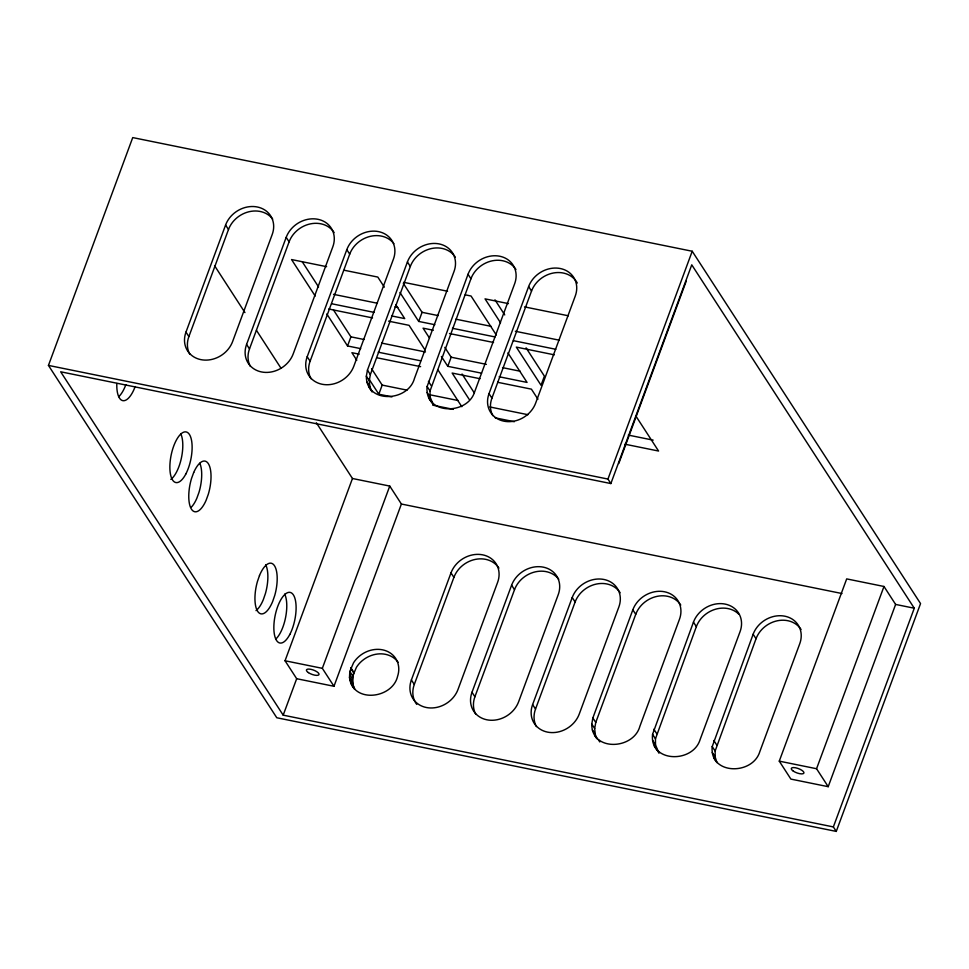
<?xml version="1.0" encoding="UTF-8"?>
<svg xmlns="http://www.w3.org/2000/svg" width="969" height="969" viewBox="0 0 969 969"><rect width="100%" height="100%" fill="white"/><g stroke="black" fill="none" stroke-linecap="round" stroke-linejoin="round"><path stroke-width="1.45" d="M349.494 677.513L349.821 671.469L353.576 662.723A25.618 21.912 -32.9 0 1 384.766 650.393A25.618 21.912 -32.9 0 1 397.581 676.35C392.36 698.928 352.546 703.615 349.494 677.513L352.401 682.006L353.746 687.711L350.839 683.218M352.401 682.006L352.728 675.962L356.483 667.217A25.618 21.912 -32.9 0 1 398.223 662.408M366.355 376.178L367.445 370.11L407.416 261.969A25.836 22.105 -32.9 0 1 439.151 243.922A25.836 22.105 -32.9 0 1 454.037 271.441L414.429 378.516C408.07 401.893 366.003 403.952 366.355 376.178L369.262 380.66L369.855 386.57L372.096 391.912L369.189 387.43M369.262 380.66L370.352 374.591L410.323 266.463A25.836 22.105 -32.9 0 1 431.689 248.488A25.836 22.105 -32.9 0 1 455.345 257.197M591.768 724.037L592.858 717.956L632.83 609.828A25.836 22.105 -32.9 0 1 664.577 591.78A25.836 22.105 -32.9 0 1 679.463 619.3L639.855 726.375C633.484 749.752 591.417 751.811 591.768 724.037L594.675 728.518L595.269 734.429L596.952 738.439M594.675 728.518L595.765 722.45L635.749 614.322A25.836 22.105 -32.9 0 1 657.115 596.347A25.836 22.105 -32.9 0 1 680.771 605.056M354.678 688.862L353.067 684.853L352.559 678.978L353.733 672.958L350.814 668.477M427.135 386.486L468.027 274.288A25.836 22.105 -32.9 0 1 499.774 256.24A25.836 22.105 -32.9 0 1 514.648 283.76L474.689 391.742C467.433 415.592 423.986 414.962 427.135 386.486L430.042 390.979L430.079 396.987L433.422 404.933M430.042 390.979L470.934 278.769A25.836 22.105 -32.9 0 1 492.313 260.806A25.836 22.105 -32.9 0 1 515.956 269.503M652.561 734.345L693.453 622.146A25.836 22.105 -32.9 0 1 725.187 604.099A25.836 22.105 -32.9 0 1 740.074 631.618L700.102 739.601C692.859 763.451 649.4 762.821 652.561 734.345L655.468 738.826L655.504 744.834L658.847 752.792M655.468 738.826L696.36 626.628A25.836 22.105 -32.9 0 1 738.62 614.007M712.227 746.554L753.131 634.247A25.836 22.105 -32.9 0 1 784.866 616.199A25.836 22.105 -32.9 0 1 799.752 643.719L759.829 751.605C752.671 775.466 709.223 775.03 712.227 746.554L715.134 751.036L715.195 757.043L716.939 762.603L714.032 758.121M715.134 751.036L756.038 638.728A25.836 22.105 -32.9 0 1 777.404 620.766A25.836 22.105 -32.9 0 1 801.06 629.475M48.45 365.41L132.729 137.586L692.217 251.25L920.55 603.59L836.271 831.414L276.783 717.75L48.45 365.41L607.951 479.061L610.858 483.555L691.757 264.84L914.276 608.217L833.364 826.92L836.271 831.414M185.975 332.113L225.583 225.038A25.836 22.105 -32.9 0 1 257.318 206.991A25.836 22.105 -32.9 0 1 272.204 234.51L232.596 341.585A25.836 22.105 -32.9 0 1 200.849 359.632A25.836 22.105 -32.9 0 1 185.975 332.113L188.882 336.594A25.836 22.105 -32.9 0 0 189.742 354.097M188.882 336.594L228.49 229.52A25.836 22.105 -32.9 0 1 249.045 211.727A25.836 22.105 -32.9 0 1 272.677 219.067M246.586 344.419L286.194 237.344A25.836 22.105 -32.9 0 1 317.929 219.297A25.836 22.105 -32.9 0 1 332.815 246.816L293.207 353.891A25.836 22.105 -32.9 0 1 261.473 371.939A25.836 22.105 -32.9 0 1 246.586 344.419L249.493 348.913A25.836 22.105 -32.9 0 0 250.365 366.403M249.493 348.913L289.101 241.838A25.836 22.105 -32.9 0 1 310.468 223.863A25.836 22.105 -32.9 0 1 334.123 232.572M307.197 356.737L346.805 249.663A25.836 22.105 -32.9 0 1 378.54 231.615A25.836 22.105 -32.9 0 1 393.426 259.135L353.818 366.209A25.836 22.105 -32.9 0 1 322.083 384.257A25.836 22.105 -32.9 0 1 307.197 356.737L310.104 361.219A25.836 22.105 -32.9 0 0 310.976 378.722M310.104 361.219L349.712 254.144A25.836 22.105 -32.9 0 1 370.267 236.351A25.836 22.105 -32.9 0 1 393.898 243.691M360.698 348.634L347.544 345.957L350.911 336.849L333.372 309.765M391.973 396.878L378.818 394.201L382.186 385.093L371.587 368.741M352.462 478.504L389.756 486.075L401.396 504.025L333.978 686.282L296.684 678.712L285.043 660.761L352.462 478.504L316.354 422.775M434.851 324.712L418.705 321.429L422.072 312.321L403.322 283.384M833.364 826.92L283.19 715.158L296.684 678.712M333.978 686.282L322.338 668.331L389.756 486.075M481.545 373.174L447.787 366.318L451.154 357.21L444.783 347.362M489.018 393.656L528.626 286.57A25.836 22.105 -32.9 0 1 560.373 268.534A25.836 22.105 -32.9 0 1 575.259 296.042L535.651 403.104A25.836 22.105 -32.9 0 1 503.916 421.176A25.836 22.105 -32.9 0 1 489.018 393.656L491.925 398.138A25.836 22.105 -32.9 0 0 492.809 415.653M491.925 398.138L531.533 291.063A25.836 22.105 -32.9 0 1 553.711 272.943A25.836 22.105 -32.9 0 1 577.294 283.045M411.389 679.972L450.997 572.897A25.836 22.105 -32.9 0 1 482.732 554.849A25.836 22.105 -32.9 0 1 497.618 582.357L458.01 689.443A25.836 22.105 -32.9 0 1 426.275 707.491A25.836 22.105 -32.9 0 1 411.389 679.972L414.296 684.453A25.836 22.105 -32.9 0 0 416.731 704.378M414.296 684.453L453.904 577.379A25.836 22.105 -32.9 0 1 475.282 559.404A25.836 22.105 -32.9 0 1 498.926 568.113M472 692.278L511.608 585.203A25.836 22.105 -32.9 0 1 543.355 567.156A25.836 22.105 -32.9 0 1 558.229 594.675L518.621 701.75A25.836 22.105 -32.9 0 1 486.886 719.797A25.836 22.105 -32.9 0 1 472 692.278L474.907 696.772A25.836 22.105 -32.9 0 0 475.779 714.262M474.907 696.772L514.515 589.697A25.836 22.105 -32.9 0 1 535.082 571.904A25.836 22.105 -32.9 0 1 558.713 579.232M607.951 479.061L692.217 251.25M618.779 463.509L686.197 281.252M532.611 704.596L572.219 597.522A25.836 22.105 -32.9 0 1 603.966 579.474A25.836 22.105 -32.9 0 1 618.852 606.994L579.244 714.068A25.836 22.105 -32.9 0 1 547.497 732.116A25.836 22.105 -32.9 0 1 532.611 704.596L535.518 709.078A25.836 22.105 -32.9 0 0 536.39 726.58M535.518 709.078L575.126 602.003A25.836 22.105 -32.9 0 1 596.504 584.028A25.836 22.105 -32.9 0 1 620.148 592.737M895.622 604.426L828.204 786.683L790.898 779.1L779.27 761.149L846.688 578.893L883.982 586.475L895.622 604.426L914.276 608.217M828.204 786.683L816.564 768.732L883.982 586.475M326.638 266.681L291.56 259.559L315.204 296.042M344.189 270.242L377.813 277.073L384.33 287.139M403.54 282.306L447.581 291.245M465.193 294.818L471.055 296.017L496.334 335.02M508.434 303.612L485.045 298.864L500.537 322.762M524.52 306.882L568.379 315.785M333.53 294.334L377.389 303.249M394.928 306.81L397.847 307.403M422.072 312.321L438.218 315.603M455.83 319.176L491.065 326.335M515.326 331.265L559.186 340.167M331.616 303.745L374.01 312.357M391.561 315.918L404.715 318.595L395.752 304.75M452.462 328.297L495.026 336.933M513.413 340.676L555.806 349.288M328.673 308.99L372.532 317.905M388.605 321.163L409.075 325.33L425.028 349.942M433.337 330.259L423.065 328.164L429.449 338.011M449.483 333.53L493.524 342.481M554.329 354.836L516.32 347.108L541.041 385.262L544.408 376.154L526.07 347.847M350.911 336.849L364.078 339.513M381.616 343.074L425.476 351.989M451.154 357.21L486.39 364.356M502.536 367.639L520.147 371.224M378.249 352.195L420.643 360.807M499.168 376.759L527.051 382.416L507.913 352.886M359.22 354.169L351.904 352.692L356.798 360.238M376.759 357.743L420.619 366.645M480.043 378.722L452.148 373.053L469.275 399.47M497.654 382.295L531.412 389.15L537.94 399.216M382.186 385.093L407.041 390.144M430.43 394.892L458.204 400.536M489.769 406.944L527.935 414.696M628.312 435.093L653.167 440.144M432.901 405.199L453.371 409.354M495.207 417.845L514.285 421.721M624.932 444.202L658.569 451.033L635.737 415.81M610.858 483.555L60.684 371.793L283.19 715.158M401.396 504.025L842 593.537M350.778 667.653L353.685 672.147M285.043 660.761L322.338 668.331M779.27 761.149L816.564 768.732M528.626 286.57L531.533 291.063M753.131 634.247L756.038 638.728M494.941 299.809L504.728 314.913M468.027 274.288L470.934 278.769M693.453 622.146L696.36 626.628M407.416 261.969L410.323 266.463M632.83 609.828L635.749 614.322M713.838 740.51L716.745 745.004M712.288 752.55L715.195 757.043M462.043 374.01L474.277 392.881M399.955 292.493L418.705 321.429M441.404 356.471L447.787 366.318M438.17 370.206L461.813 406.701M346.805 249.663L349.712 254.144M572.219 597.522L575.126 602.003M428.419 381.362L431.326 385.856M653.833 729.221L656.752 733.703M427.172 392.493L430.079 396.987M652.597 740.352L655.504 744.834M428.879 398.065L431.799 402.559M432.15 402.825L433.603 405.066M654.305 745.924L657.212 750.406M657.576 750.684L659.029 752.925M302.267 261.763L318.571 286.921M286.194 237.344L289.101 241.838M511.608 585.203L514.515 589.697M367.445 370.11L370.352 374.591M592.858 717.956L595.765 722.45M326.807 313.956L347.544 345.957M369.032 379.109L378.818 394.201M366.948 382.089L369.855 386.57M592.362 729.936L595.269 734.429M598.345 739.698L599.799 741.939M594.603 735.289L596.783 738.657M225.583 225.038L228.49 229.52M450.997 572.897L453.904 577.379M214.585 265.736L244.951 312.599M256.446 330.32L281.058 368.317M349.821 671.469L352.728 675.962M349.652 674.497L352.559 678.978M350.16 680.371L353.067 684.853M352.304 685.701L354.497 689.068M135.175 386.546A25.836 10.078 -78.5 0 1 122.906 400.669A25.836 10.078 -78.5 0 1 116.813 383.506M180.694 433.627A25.836 10.078 -78.5 0 1 181.385 458.107A25.836 10.078 -78.5 0 1 170.847 479.401M199.82 463.279A25.836 10.078 -78.5 0 1 198.948 492.47L196.768 498.441A25.836 10.078 -78.5 0 1 191.305 507.199M265.724 564.818A25.836 10.078 -78.5 0 1 265.421 593.537L263.326 599.629A25.836 10.078 -78.5 0 1 256.01 610.615M284.68 594.094A25.836 10.078 -78.5 0 1 285.589 617.459A25.836 10.078 -78.5 0 1 275.802 639.055M125.861 384.657A25.836 10.078 -78.5 0 1 118.739 396.684M259.486 575.55L257.391 581.642A25.836 10.078 -78.5 0 0 258.033 611.863A25.836 10.078 -78.5 0 0 272.652 601.519L274.748 595.426A25.836 10.078 -78.5 0 0 274.106 565.206A25.836 10.078 -78.5 0 0 259.486 575.55M193.703 472.509L191.523 478.48A25.836 10.078 -78.5 0 0 191.535 509.306A25.836 10.078 -78.5 0 0 206.094 500.331L208.274 494.36A25.836 10.078 -78.5 0 0 208.262 463.545A25.836 10.078 -78.5 0 0 193.703 472.509M185.83 473.986A25.836 10.078 -78.5 0 0 187.247 432.331A25.836 10.078 -78.5 0 0 169.89 465.423A25.836 10.078 -78.5 0 0 185.83 473.986M289.816 634.441A25.836 10.078 -78.5 0 0 291.233 592.798A25.836 10.078 -78.5 0 0 273.876 625.889A25.836 10.078 -78.5 0 0 289.816 634.441M308.421 672.619A6.722 2.289 20.3 0 0 318.91 674.751A6.722 2.289 20.3 0 0 310.831 669.313A6.722 2.289 20.3 0 0 308.421 672.619M793.308 771.118A6.722 2.289 20.3 0 0 803.81 773.25A6.722 2.289 20.3 0 0 795.731 767.811A6.722 2.289 20.3 0 0 793.308 771.118"/></g></svg>
